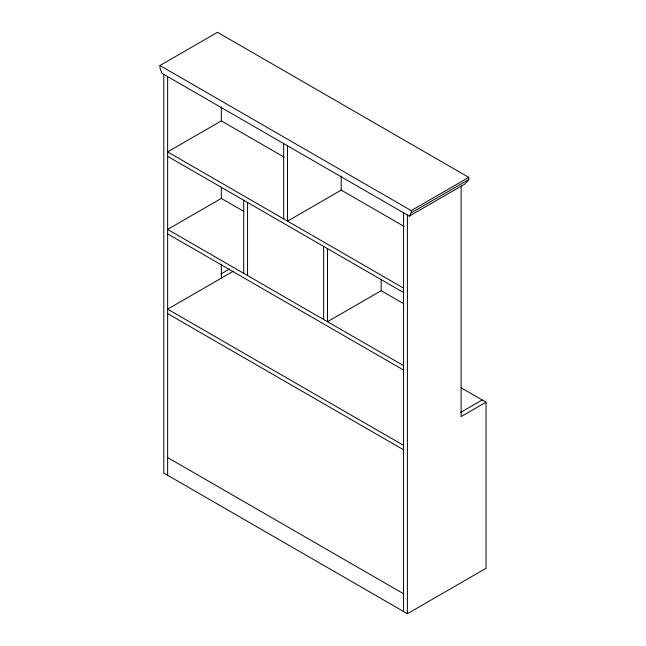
<?xml version="1.0" encoding="UTF-8"?>
<svg xmlns="http://www.w3.org/2000/svg" width="646" height="646" viewBox="0 0 646 646"><rect width="100%" height="100%" fill="white"/><g stroke="black" fill="none" stroke-linecap="round" stroke-linejoin="round"><path stroke-width="0.97" d="M409.314 216.127L411.236 212.809L411.236 210.596L159.958 65.521L159.958 67.741L161.88 73.273L409.314 216.127L464.942 184.013L468.778 179.588L468.778 177.375L217.5 32.3L159.958 65.521M284.159 157.164L221.336 120.891L167.629 151.899L403.564 288.116M243.817 211.395L221.336 198.419L167.629 229.419L403.564 365.636M404.041 226.375L341.225 190.11L287.518 221.118L287.518 145.81M220.94 273.952L229.54 268.986M233.376 271.199L167.629 309.159L403.564 445.369M411.236 210.596L468.778 177.375M411.236 212.809L468.778 179.588M403.661 303.677L381.18 290.7L327.474 321.708L327.474 248.613M460.711 412.374L482.207 399.963M163.793 74.379L163.793 473.058L407.4 613.7L486.042 568.294L486.042 402.183L461.107 416.581L461.107 186.032M167.629 156.332L403.564 292.541M461.236 387.858L486.042 402.183M167.629 233.852L403.564 370.061M167.629 313.585L403.564 449.802M167.629 457.554L403.564 593.763M407.4 215.021L407.4 613.7M403.564 212.809L403.564 611.487M381.18 279.686L381.18 290.7M341.225 176.051L341.225 190.11M323.638 246.401L323.638 319.495M283.675 143.598L283.675 218.897M247.555 202.473L247.555 275.567M243.72 200.26L243.72 273.347M221.336 106.84L221.336 120.891M221.336 187.405L221.336 198.419M221.336 264.093L221.336 278.151M167.629 76.599L167.629 475.27"/></g></svg>
